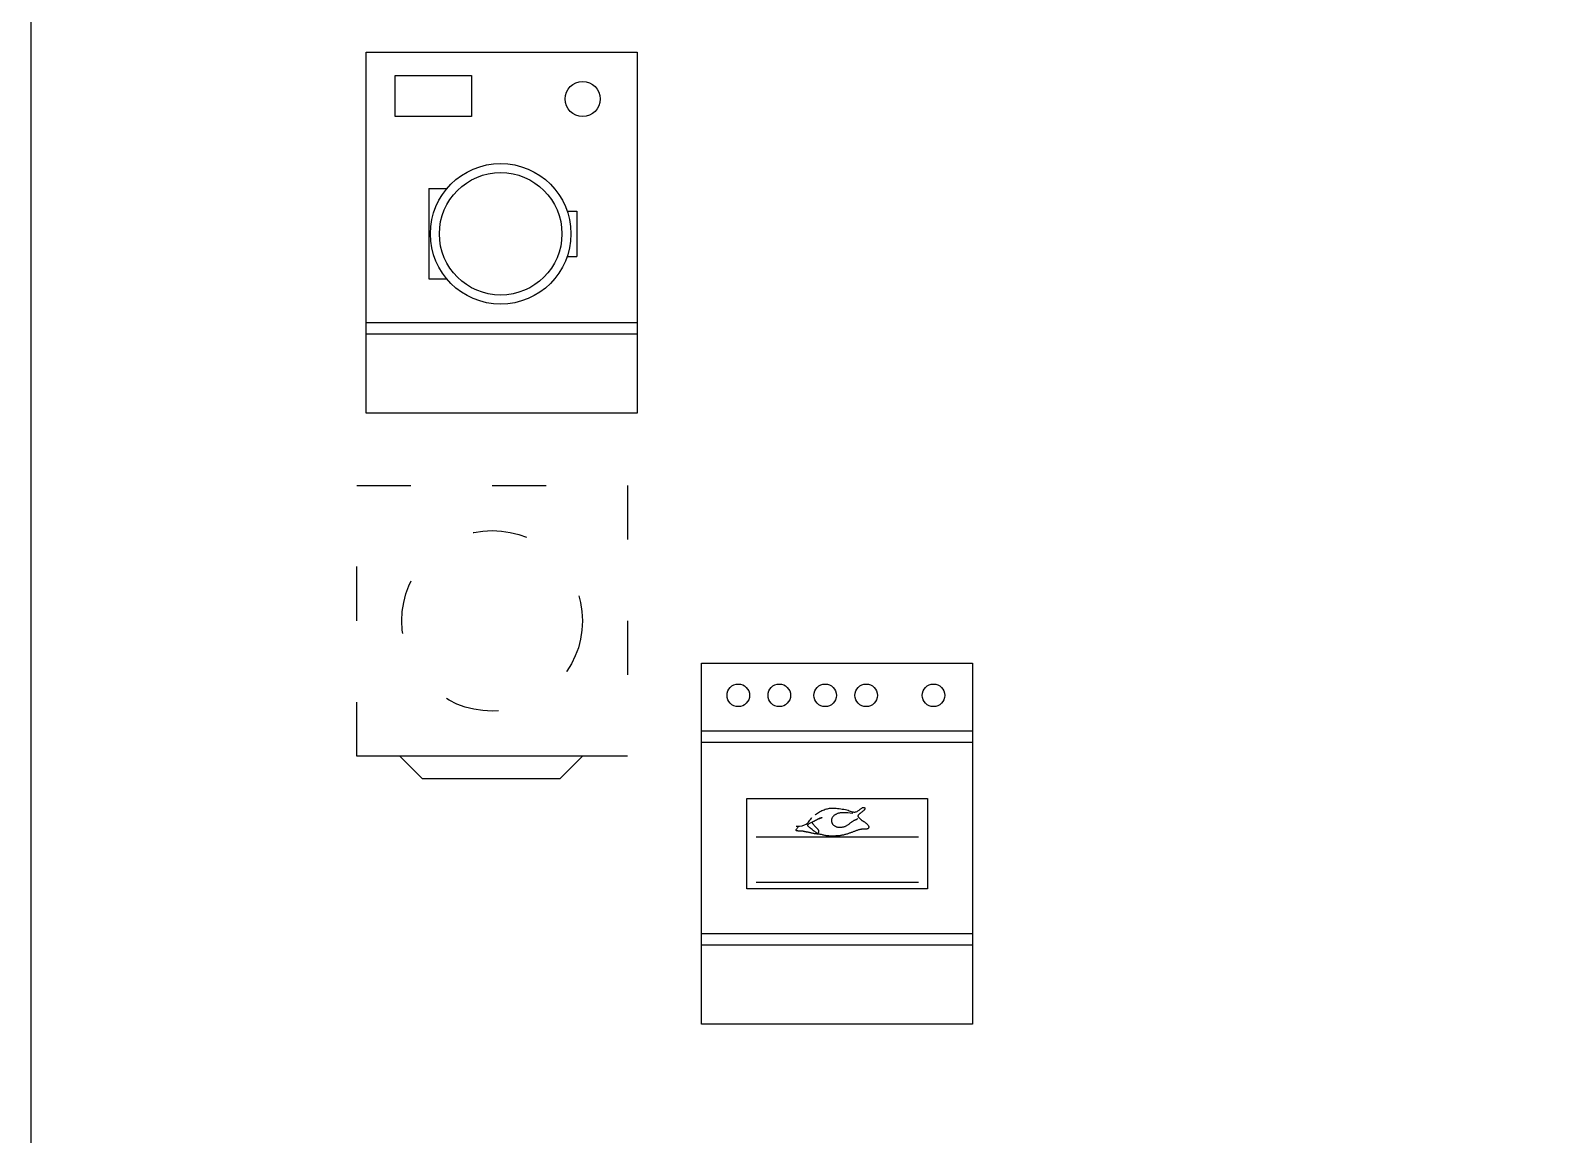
# Model space of a CAD drawing. Header units: millimetres. Extents: x 577 to 2337, y 236 to 943.
# Drawn here: x 764.177 to 767.576, y 705.688 to 708.133 of the extents above; entities that cross this region are included whole.
import ezdxf

# ---------------------------------------------------------------- set-up
doc = ezdxf.new("R2010")
doc.units = ezdxf.units.MM
doc.header["$LTSCALE"] = 0.01
doc.linetypes.add('ACAD_ISO03W100', pattern=[30, 12, -18])
doc.layers.add('06-Furn', color=4, linetype='Continuous')

# ---------------------------------------------------------------- blocks, each defined once
blk = doc.blocks.new('f24')
at = {"layer": '06-Furn', "color": 8, "linetype": 'Continuous'}
for p, q in [((816.5691, 711.8405), (817.1691, 711.8405)), ((816.5691, 711.0405), (816.5691, 711.8405)), ((817.1691, 711.8405), (817.1691, 711.0405)), ((816.5691, 711.6905), (817.1691, 711.6905)), ((816.5691, 711.6655), (817.1691, 711.6655)), ((816.6691, 711.5405), (817.0691, 711.5405)), ((816.6691, 711.3405), (816.6691, 711.5405)), ((817.0691, 711.5405), (817.0691, 711.3405)), ((816.8204, 711.5046), (816.8214, 711.5054)), ((816.8214, 711.5054), (816.8235, 711.5069)), ((816.8235, 711.5069), (816.8257, 711.5084)), ((816.8257, 711.5084), (816.8281, 711.5098)), ((816.8281, 711.5098), (816.8305, 711.5112)), ((816.8305, 711.5112), (816.833, 711.5125)), ((816.833, 711.5125), (816.8355, 711.5137)), ((816.8355, 711.5137), (816.838, 711.5148)), ((816.838, 711.5148), (816.8405, 711.5158)), ((816.8405, 711.5158), (816.843, 711.5167)), ((816.843, 711.5167), (816.8454, 711.5174)), ((816.8454, 711.5174), (816.8477, 711.518)), ((816.8477, 711.518), (816.8501, 711.5185)), ((816.8501, 711.5185), (816.8525, 711.5189)), ((816.8525, 711.5189), (816.8551, 711.5191)), ((816.8551, 711.5191), (816.8577, 711.5192)), ((816.8577, 711.5192), (816.8605, 711.5193)), ((816.8605, 711.5193), (816.8635, 711.5192)), ((816.8621, 711.5026), (816.8612, 711.5017)), ((816.8632, 711.5033), (816.8621, 711.5026)), ((816.8642, 711.5041), (816.8632, 711.5033)), ((816.8635, 711.5192), (816.8667, 711.519)), ((816.8653, 711.5048), (816.8642, 711.5041)), ((816.8664, 711.5054), (816.8653, 711.5048)), ((816.8675, 711.506), (816.8664, 711.5054)), ((816.8667, 711.519), (816.8701, 711.5187)), ((816.8686, 711.5066), (816.8675, 711.506)), ((816.8698, 711.5072), (816.8686, 711.5066)), ((816.8711, 711.5076), (816.8698, 711.5072)), ((816.8701, 711.5187), (816.8736, 711.5183)), ((816.8725, 711.5081), (816.8711, 711.5076)), ((816.8741, 711.5084), (816.8725, 711.5081)), ((816.8736, 711.5183), (816.8771, 711.5179)), ((816.8757, 711.5087), (816.8741, 711.5084)), ((816.8776, 711.509), (816.8757, 711.5087)), ((816.8771, 711.5179), (816.8807, 711.5173)), ((816.8797, 711.5091), (816.8776, 711.509)), ((816.8823, 711.5092), (816.8797, 711.5091)), ((816.8807, 711.5173), (816.8841, 711.5167)), ((816.8853, 711.5091), (816.8823, 711.5092)), ((816.8841, 711.5167), (816.8874, 711.516)), ((816.8888, 711.5089), (816.8853, 711.5091)), ((816.8874, 711.516), (816.8905, 711.5152)), ((816.8931, 711.5085), (816.8888, 711.5089)), ((816.8905, 711.5152), (816.8934, 711.5144)), ((816.8982, 711.508), (816.8931, 711.5085)), ((816.8934, 711.5144), (816.896, 711.5135)), ((816.896, 711.5135), (816.8984, 711.5127)), ((816.9042, 711.5073), (816.8982, 711.508)), ((816.8984, 711.5127), (816.9006, 711.5119)), ((816.9006, 711.5119), (816.9026, 711.5113)), ((816.9026, 711.5113), (816.9046, 711.5108)), ((816.9046, 711.5108), (816.9064, 711.5105)), ((816.9064, 711.5105), (816.9082, 711.5105)), ((816.9082, 711.5105), (816.9099, 711.5108)), ((816.9099, 711.5108), (816.9116, 711.5113)), ((816.9116, 711.5113), (816.9133, 711.5121)), ((816.9133, 711.5121), (816.9148, 711.513)), ((816.9148, 711.513), (816.9164, 711.514)), ((816.9153, 711.5026), (816.9152, 711.5022)), ((816.9155, 711.5029), (816.9153, 711.5026)), ((816.9157, 711.5033), (816.9155, 711.5029)), ((816.9161, 711.5037), (816.9157, 711.5033)), ((816.9164, 711.5042), (816.9161, 711.5037)), ((816.9164, 711.514), (816.9178, 711.515)), ((816.9169, 711.5047), (816.9164, 711.5042)), ((816.9174, 711.5052), (816.9169, 711.5047)), ((816.9179, 711.5058), (816.9174, 711.5052)), ((816.9178, 711.515), (816.9192, 711.516)), ((816.9186, 711.5064), (816.9179, 711.5058)), ((816.9193, 711.507), (816.9186, 711.5064)), ((816.9192, 711.516), (816.9204, 711.517)), ((816.9201, 711.5076), (816.9193, 711.507)), ((816.9209, 711.5083), (816.9201, 711.5076)), ((816.9204, 711.517), (816.9216, 711.5179)), ((816.9218, 711.5091), (816.9209, 711.5083)), ((816.9216, 711.5179), (816.9227, 711.5187)), ((816.9227, 711.5098), (816.9218, 711.5091)), ((816.9227, 711.5187), (816.9237, 711.5194)), ((816.9237, 711.5105), (816.9227, 711.5098)), ((816.9237, 711.5194), (816.9246, 711.52)), ((816.9246, 711.5113), (816.9237, 711.5105)), ((816.9246, 711.52), (816.9254, 711.5204)), ((816.9255, 711.512), (816.9246, 711.5113)), ((816.9254, 711.5204), (816.9262, 711.5207)), ((816.9264, 711.5127), (816.9255, 711.512)), ((816.9262, 711.5207), (816.9269, 711.5209)), ((816.9273, 711.5134), (816.9264, 711.5127)), ((816.9269, 711.5209), (816.9276, 711.521)), ((816.9281, 711.5141), (816.9273, 711.5134)), ((816.9276, 711.521), (816.9283, 711.5209)), ((816.9288, 711.5147), (816.9281, 711.5141)), ((816.9283, 711.5209), (816.9289, 711.5207)), ((816.9294, 711.5153), (816.9288, 711.5147)), ((816.9289, 711.5207), (816.9295, 711.5205)), ((816.9299, 711.5159), (816.9294, 711.5153)), ((816.9295, 711.5205), (816.9299, 711.5201)), ((816.9299, 711.5201), (816.9303, 711.5197)), ((816.9303, 711.5165), (816.9299, 711.5159)), ((816.9303, 711.5197), (816.9306, 711.5192)), ((816.9306, 711.517), (816.9303, 711.5165)), ((816.9306, 711.5192), (816.9308, 711.5186)), ((816.9308, 711.5176), (816.9306, 711.517)), ((816.9308, 711.5186), (816.9309, 711.5181)), ((816.9309, 711.5181), (816.9308, 711.5176)), ((816.7783, 711.4707), (816.7787, 711.4717)), ((816.7783, 711.47), (816.7783, 711.4707)), ((816.7786, 711.4695), (816.7783, 711.47)), ((816.7793, 711.4691), (816.7786, 711.4695)), ((816.7787, 711.4717), (816.7796, 711.4731)), ((816.7788, 711.4792), (816.7861, 711.4795)), ((816.7801, 711.4689), (816.7793, 711.4691)), ((816.7796, 711.4731), (816.781, 711.4748)), ((816.781, 711.4687), (816.7801, 711.4689)), ((816.781, 711.4748), (816.7831, 711.477)), ((816.782, 711.4686), (816.781, 711.4687)), ((816.7831, 711.4685), (816.782, 711.4686)), ((816.7842, 711.4684), (816.7831, 711.4685)), ((816.7861, 711.4795), (816.7921, 711.4804)), ((816.7921, 711.4804), (816.7967, 711.4819)), ((816.7967, 711.4819), (816.8004, 711.4837)), ((816.8004, 711.4837), (816.8033, 711.4858)), ((816.8033, 711.4858), (816.8056, 711.4881)), ((816.804, 711.4813), (816.8041, 711.4819)), ((816.8041, 711.4808), (816.804, 711.4813)), ((816.8041, 711.4819), (816.8043, 711.4824)), ((816.8043, 711.4802), (816.8041, 711.4808)), ((816.8043, 711.4824), (816.8047, 711.483)), ((816.8046, 711.4797), (816.8043, 711.4802)), ((816.805, 711.4792), (816.8046, 711.4797)), ((816.8047, 711.483), (816.8052, 711.4835)), ((816.8055, 711.4786), (816.805, 711.4792)), ((816.8052, 711.4835), (816.8058, 711.4841)), ((816.806, 711.4781), (816.8055, 711.4786)), ((816.8056, 711.4881), (816.8074, 711.4904)), ((816.8058, 711.4841), (816.8066, 711.4847)), ((816.8066, 711.4775), (816.806, 711.4781)), ((816.8066, 711.4847), (816.8076, 711.4854)), ((816.8073, 711.477), (816.8066, 711.4775)), ((816.808, 711.4765), (816.8073, 711.477)), ((816.8074, 711.4904), (816.8091, 711.4927)), ((816.8076, 711.4854), (816.8087, 711.486)), ((816.8087, 711.4759), (816.808, 711.4765)), ((816.8087, 711.486), (816.81, 711.4867)), ((816.8094, 711.4754), (816.8087, 711.4759)), ((816.8091, 711.4927), (816.8107, 711.4948)), ((816.8102, 711.4748), (816.8094, 711.4754)), ((816.81, 711.4867), (816.8114, 711.4874)), ((816.8109, 711.4743), (816.8102, 711.4748)), ((816.8107, 711.4948), (816.8123, 711.4969)), ((816.8116, 711.4737), (816.8109, 711.4743)), ((816.8114, 711.4874), (816.813, 711.4882)), ((816.8124, 711.4732), (816.8116, 711.4737)), ((816.8123, 711.4969), (816.8135, 711.4982)), ((816.813, 711.4727), (816.8124, 711.4732)), ((816.813, 711.4882), (816.8145, 711.4889)), ((816.8137, 711.4721), (816.813, 711.4727)), ((816.8137, 711.4879), (816.8136, 711.4877)), ((816.8136, 711.4877), (816.8136, 711.4875)), ((816.8136, 711.4875), (816.8136, 711.4873)), ((816.8136, 711.4873), (816.8138, 711.4871)), ((816.814, 711.488), (816.8137, 711.4879)), ((816.8143, 711.4716), (816.8137, 711.4721)), ((816.8138, 711.4871), (816.8139, 711.4868)), ((816.8139, 711.4868), (816.8141, 711.4864)), ((816.8143, 711.4883), (816.814, 711.488)), ((816.8141, 711.4864), (816.8144, 711.486)), ((816.8149, 711.4885), (816.8143, 711.4883)), ((816.815, 711.471), (816.8143, 711.4716)), ((816.8144, 711.486), (816.8147, 711.4855)), ((816.8145, 711.4889), (816.8161, 711.4896)), ((816.8147, 711.4855), (816.815, 711.4849)), ((816.8156, 711.4889), (816.8149, 711.4885)), ((816.815, 711.4849), (816.8155, 711.4843)), ((816.8156, 711.4705), (816.815, 711.471)), ((816.8155, 711.4843), (816.816, 711.4835)), ((816.8165, 711.4893), (816.8156, 711.4889)), ((816.8163, 711.4699), (816.8156, 711.4705)), ((816.816, 711.4835), (816.8166, 711.4828)), ((816.8161, 711.4896), (816.8177, 711.4904)), ((816.817, 711.4693), (816.8163, 711.4699)), ((816.8176, 711.4899), (816.8165, 711.4893)), ((816.8166, 711.4828), (816.8174, 711.4819)), ((816.8178, 711.4686), (816.817, 711.4693)), ((816.8174, 711.4819), (816.8182, 711.481)), ((816.8188, 711.4905), (816.8176, 711.4899)), ((816.8177, 711.4904), (816.8192, 711.4911)), ((816.8186, 711.468), (816.8178, 711.4686)), ((816.8182, 711.481), (816.819, 711.4801)), ((816.8201, 711.4911), (816.8188, 711.4905)), ((816.819, 711.4801), (816.8199, 711.4792)), ((816.8192, 711.4911), (816.8206, 711.4918)), ((816.8199, 711.4792), (816.8209, 711.4782)), ((816.8215, 711.4918), (816.8201, 711.4911)), ((816.8206, 711.4918), (816.8219, 711.4924)), ((816.8209, 711.4782), (816.8218, 711.4773)), ((816.823, 711.4925), (816.8215, 711.4918)), ((816.8218, 711.4773), (816.8227, 711.4764)), ((816.8219, 711.4924), (816.8231, 711.4931)), ((816.8227, 711.4764), (816.8235, 711.4756)), ((816.8245, 711.4933), (816.823, 711.4925)), ((816.8231, 711.4931), (816.8241, 711.4937)), ((816.8235, 711.4756), (816.8243, 711.4748)), ((816.8241, 711.4937), (816.8251, 711.4942)), ((816.8243, 711.4748), (816.825, 711.474)), ((816.826, 711.4939), (816.8245, 711.4933)), ((816.825, 711.474), (816.8256, 711.4734)), ((816.8251, 711.4942), (816.826, 711.4947)), ((816.8256, 711.4734), (816.8262, 711.4727)), ((816.826, 711.4947), (816.8269, 711.4952)), ((816.8275, 711.4946), (816.826, 711.4939)), ((816.8262, 711.4727), (816.8267, 711.4721)), ((816.8267, 711.4721), (816.8271, 711.4714)), ((816.8269, 711.4952), (816.8277, 711.4957)), ((816.8271, 711.4714), (816.8275, 711.4708)), ((816.8289, 711.4952), (816.8275, 711.4946)), ((816.8275, 711.4708), (816.8278, 711.4701)), ((816.8277, 711.4957), (816.8285, 711.4961)), ((816.8278, 711.4701), (816.8281, 711.4695)), ((816.8281, 711.4695), (816.8282, 711.4687)), ((816.8282, 711.4687), (816.8282, 711.468)), ((816.8285, 711.4961), (816.8293, 711.4965)), ((816.8302, 711.4958), (816.8289, 711.4952)), ((816.8293, 711.4965), (816.8301, 711.4969)), ((816.8301, 711.4969), (816.8309, 711.4972)), ((816.8315, 711.4963), (816.8302, 711.4958)), ((816.8309, 711.4972), (816.8317, 711.4975)), ((816.8326, 711.4968), (816.8315, 711.4963)), ((816.8317, 711.4975), (816.8324, 711.4977)), ((816.8324, 711.4977), (816.8331, 711.4979)), ((816.8336, 711.4972), (816.8326, 711.4968)), ((816.8331, 711.4979), (816.8337, 711.4981)), ((816.8344, 711.4976), (816.8336, 711.4972)), ((816.8337, 711.4981), (816.8343, 711.4983)), ((816.8343, 711.4983), (816.8348, 711.4984)), ((816.835, 711.4979), (816.8344, 711.4976)), ((816.8348, 711.4984), (816.8352, 711.4985)), ((816.8355, 711.4981), (816.835, 711.4979)), ((816.8352, 711.4985), (816.8355, 711.4985)), ((816.8355, 711.4985), (816.8357, 711.4985)), ((816.8357, 711.4983), (816.8355, 711.4981)), ((816.8357, 711.4985), (816.8358, 711.4984)), ((816.8358, 711.4984), (816.8357, 711.4983)), ((816.8569, 711.4933), (816.8568, 711.4921)), ((816.8568, 711.4921), (816.8568, 711.491)), ((816.8568, 711.491), (816.8569, 711.4899)), ((816.857, 711.4945), (816.8569, 711.4933)), ((816.8569, 711.4899), (816.857, 711.4889)), ((816.8573, 711.4956), (816.857, 711.4945)), ((816.857, 711.4889), (816.8572, 711.488)), ((816.8572, 711.488), (816.8574, 711.4872)), ((816.8576, 711.4968), (816.8573, 711.4956)), ((816.8574, 711.4872), (816.8576, 711.4864)), ((816.8581, 711.4979), (816.8576, 711.4968)), ((816.8576, 711.4864), (816.8579, 711.4857)), ((816.8579, 711.4857), (816.8583, 711.4851)), ((816.8587, 711.499), (816.8581, 711.4979)), ((816.8583, 711.4851), (816.8587, 711.4844)), ((816.8594, 711.4999), (816.8587, 711.499)), ((816.8587, 711.4844), (816.8593, 711.4838)), ((816.8593, 711.4838), (816.8599, 711.4831)), ((816.8602, 711.5009), (816.8594, 711.4999)), ((816.8599, 711.4831), (816.8606, 711.4824)), ((816.8612, 711.5017), (816.8602, 711.5009)), ((816.8606, 711.4824), (816.8614, 711.4817)), ((816.8614, 711.4817), (816.8623, 711.481)), ((816.8623, 711.481), (816.8632, 711.4803)), ((816.8632, 711.4803), (816.8642, 711.4797)), ((816.8642, 711.4797), (816.8652, 711.4791)), ((816.8652, 711.4791), (816.8661, 711.4785)), ((816.8661, 711.4785), (816.8671, 711.4781)), ((816.8671, 711.4781), (816.868, 711.4777)), ((816.868, 711.4777), (816.8689, 711.4775)), ((816.8689, 711.4775), (816.8698, 711.4773)), ((816.8698, 711.4773), (816.8707, 711.4771)), ((816.8707, 711.4771), (816.8716, 711.4771)), ((816.8716, 711.4771), (816.8725, 711.477)), ((816.8725, 711.477), (816.8734, 711.477)), ((816.8734, 711.477), (816.8743, 711.477)), ((816.8743, 711.477), (816.8753, 711.477)), ((816.8753, 711.477), (816.8763, 711.477)), ((816.8763, 711.477), (816.8773, 711.477)), ((816.8773, 711.477), (816.8784, 711.4771)), ((816.8784, 711.4771), (816.8795, 711.4772)), ((816.8795, 711.4772), (816.8806, 711.4773)), ((816.8806, 711.4773), (816.8818, 711.4775)), ((816.8818, 711.4775), (816.883, 711.4777)), ((816.883, 711.4777), (816.8842, 711.478)), ((816.8842, 711.478), (816.8854, 711.4784)), ((816.8854, 711.4784), (816.8867, 711.4788)), ((816.8867, 711.4788), (816.888, 711.4793)), ((816.888, 711.4793), (816.8893, 711.4799)), ((816.8893, 711.4799), (816.8906, 711.4806)), ((816.8906, 711.4806), (816.8918, 711.4813)), ((816.8918, 711.4813), (816.893, 711.482)), ((816.893, 711.482), (816.8942, 711.4829)), ((816.8942, 711.4829), (816.8954, 711.4838)), ((816.8954, 711.4838), (816.8966, 711.4847)), ((816.8966, 711.4847), (816.8977, 711.4856)), ((816.8977, 711.4856), (816.8988, 711.4866)), ((816.8988, 711.4866), (816.8999, 711.4875)), ((816.8999, 711.4875), (816.901, 711.4884)), ((816.901, 711.4884), (816.9021, 711.4893)), ((816.9021, 711.4893), (816.9031, 711.49)), ((816.9031, 711.49), (816.9042, 711.4907)), ((816.9042, 711.4907), (816.9052, 711.4914)), ((816.9052, 711.4914), (816.9063, 711.492)), ((816.9063, 711.492), (816.9072, 711.4925)), ((816.9072, 711.4925), (816.9082, 711.4929)), ((816.9082, 711.4929), (816.909, 711.4933)), ((816.9104, 711.4689), (816.9089, 711.4683)), ((816.909, 711.4933), (816.9098, 711.4936)), ((816.9098, 711.4936), (816.9105, 711.4938)), ((816.9119, 711.4694), (816.9104, 711.4689)), ((816.9105, 711.4938), (816.9111, 711.494)), ((816.9111, 711.494), (816.9118, 711.4942)), ((816.9118, 711.4942), (816.9123, 711.4945)), ((816.9135, 711.4699), (816.9119, 711.4694)), ((816.9123, 711.4945), (816.9129, 711.4948)), ((816.9129, 711.4948), (816.9136, 711.4952)), ((816.915, 711.4704), (816.9135, 711.4699)), ((816.9136, 711.4952), (816.9143, 711.4958)), ((816.9143, 711.4958), (816.915, 711.4965)), ((816.9165, 711.4709), (816.915, 711.4704)), ((816.9152, 711.5022), (816.9152, 711.5019)), ((816.9152, 711.5019), (816.9152, 711.5015)), ((816.9152, 711.5015), (816.9153, 711.5012)), ((816.9153, 711.5012), (816.9155, 711.5008)), ((816.9155, 711.5008), (816.9157, 711.5004)), ((816.9157, 711.5004), (816.916, 711.5)), ((816.916, 711.5), (816.9164, 711.4996)), ((816.9164, 711.4996), (816.9168, 711.4991)), ((816.918, 711.4713), (816.9165, 711.4709)), ((816.9168, 711.4991), (816.9173, 711.4986)), ((816.9173, 711.4986), (816.9178, 711.4981)), ((816.9178, 711.4981), (816.9183, 711.4975)), ((816.9194, 711.4716), (816.918, 711.4713)), ((816.9183, 711.4975), (816.9188, 711.497)), ((816.9188, 711.497), (816.9194, 711.4965)), ((816.9194, 711.4965), (816.9199, 711.4959)), ((816.9208, 711.4719), (816.9194, 711.4716)), ((816.9199, 711.4959), (816.9204, 711.4954)), ((816.9204, 711.4954), (816.921, 711.4949)), ((816.9221, 711.4722), (816.9208, 711.4719)), ((816.921, 711.4949), (816.9215, 711.4943)), ((816.9215, 711.4943), (816.9221, 711.4939)), ((816.9221, 711.4939), (816.9226, 711.4934)), ((816.9234, 711.4724), (816.9221, 711.4722)), ((816.9226, 711.4934), (816.9231, 711.4929)), ((816.9231, 711.4929), (816.9237, 711.4925)), ((816.9246, 711.4725), (816.9234, 711.4724)), ((816.9237, 711.4925), (816.9242, 711.4921)), ((816.9242, 711.4921), (816.9248, 711.4917)), ((816.9257, 711.4726), (816.9246, 711.4725)), ((816.9248, 711.4917), (816.9253, 711.4914)), ((816.9253, 711.4914), (816.9259, 711.491)), ((816.9268, 711.4726), (816.9257, 711.4726)), ((816.9259, 711.491), (816.9266, 711.4906)), ((816.9266, 711.4906), (816.9272, 711.4902)), ((816.9278, 711.4727), (816.9268, 711.4726)), ((816.9272, 711.4902), (816.9279, 711.4898)), ((816.9288, 711.4727), (816.9278, 711.4727)), ((816.9279, 711.4898), (816.9287, 711.4893)), ((816.9287, 711.4893), (816.9296, 711.4887)), ((816.9298, 711.4727), (816.9288, 711.4727)), ((816.9296, 711.4887), (816.9305, 711.488)), ((816.9307, 711.4727), (816.9298, 711.4727)), ((816.9305, 711.488), (816.9314, 711.4874)), ((816.9316, 711.4727), (816.9307, 711.4727)), ((816.9314, 711.4874), (816.9323, 711.4866)), ((816.9325, 711.4727), (816.9316, 711.4727)), ((816.9323, 711.4866), (816.9333, 711.4859)), ((816.9333, 711.4728), (816.9325, 711.4727)), ((816.9333, 711.4859), (816.9342, 711.4851)), ((816.9341, 711.4728), (816.9333, 711.4728)), ((816.9349, 711.473), (816.9341, 711.4728)), ((816.9342, 711.4851), (816.9351, 711.4843)), ((816.9356, 711.4732), (816.9349, 711.473)), ((816.9351, 711.4843), (816.9359, 711.4835)), ((816.9363, 711.4734), (816.9356, 711.4732)), ((816.9359, 711.4835), (816.9367, 711.4827)), ((816.9369, 711.4737), (816.9363, 711.4734)), ((816.9367, 711.4827), (816.9374, 711.4819)), ((816.9376, 711.4741), (816.9369, 711.4737)), ((816.9374, 711.4819), (816.938, 711.4811)), ((816.9381, 711.4745), (816.9376, 711.4741)), ((816.938, 711.4811), (816.9385, 711.4803)), ((816.9386, 711.475), (816.9381, 711.4745)), ((816.9385, 711.4803), (816.939, 711.4795)), ((816.939, 711.4755), (816.9386, 711.475)), ((816.939, 711.4795), (816.9393, 711.4788)), ((816.9393, 711.4761), (816.939, 711.4755)), ((816.9393, 711.4788), (816.9395, 711.478)), ((816.9395, 711.4767), (816.9393, 711.4761)), ((816.9395, 711.478), (816.9395, 711.4774)), ((816.9395, 711.4774), (816.9395, 711.4767)), ((816.6902, 711.4554), (817.0491, 711.4554)), ((816.7854, 711.4684), (816.7842, 711.4684)), ((816.7865, 711.4683), (816.7854, 711.4684)), ((816.7875, 711.4683), (816.7865, 711.4683)), ((816.7885, 711.4683), (816.7875, 711.4683)), ((816.7894, 711.4683), (816.7885, 711.4683)), ((816.7903, 711.4683), (816.7894, 711.4683)), ((816.791, 711.4683), (816.7903, 711.4683)), ((816.7917, 711.4683), (816.791, 711.4683)), ((816.7924, 711.4683), (816.7917, 711.4683)), ((816.793, 711.4682), (816.7924, 711.4683)), ((816.7936, 711.4681), (816.793, 711.4682)), ((816.7943, 711.468), (816.7936, 711.4681)), ((816.795, 711.4678), (816.7943, 711.468)), ((816.7957, 711.4677), (816.795, 711.4678)), ((816.7964, 711.4675), (816.7957, 711.4677)), ((816.7972, 711.4673), (816.7964, 711.4675)), ((816.7979, 711.4671), (816.7972, 711.4673)), ((816.7987, 711.4669), (816.7979, 711.4671)), ((816.7994, 711.4667), (816.7987, 711.4669)), ((816.8001, 711.4665), (816.7994, 711.4667)), ((816.8007, 711.4664), (816.8001, 711.4665)), ((816.8014, 711.4663), (816.8007, 711.4664)), ((816.8021, 711.4662), (816.8014, 711.4663)), ((816.8028, 711.4661), (816.8021, 711.4662)), ((816.8036, 711.466), (816.8028, 711.4661)), ((816.8044, 711.4659), (816.8036, 711.466)), ((816.8054, 711.4657), (816.8044, 711.4659)), ((816.8066, 711.4655), (816.8054, 711.4657)), ((816.8079, 711.4652), (816.8066, 711.4655)), ((816.8093, 711.4648), (816.8079, 711.4652)), ((816.8108, 711.4644), (816.8093, 711.4648)), ((816.8125, 711.464), (816.8108, 711.4644)), ((816.8141, 711.4636), (816.8125, 711.464)), ((816.8158, 711.4632), (816.8141, 711.4636)), ((816.8175, 711.4629), (816.8158, 711.4632)), ((816.8192, 711.4626), (816.8175, 711.4629)), ((816.8195, 711.4673), (816.8186, 711.468)), ((816.8208, 711.4623), (816.8192, 711.4626)), ((816.8205, 711.4666), (816.8195, 711.4673)), ((816.8215, 711.4658), (816.8205, 711.4666)), ((816.8223, 711.4621), (816.8208, 711.4623)), ((816.8226, 711.4651), (816.8215, 711.4658)), ((816.8238, 711.462), (816.8223, 711.4621)), ((816.8236, 711.4643), (816.8226, 711.4651)), ((816.8246, 711.4635), (816.8236, 711.4643)), ((816.8253, 711.4618), (816.8238, 711.462)), ((816.8255, 711.4627), (816.8246, 711.4635)), ((816.8268, 711.4617), (816.8253, 711.4618)), ((816.8264, 711.4618), (816.8255, 711.4627)), ((816.8271, 711.4648), (816.8264, 711.464)), ((816.8283, 711.4616), (816.8268, 711.4617)), ((816.8276, 711.4656), (816.8271, 711.4648)), ((816.828, 711.4664), (816.8276, 711.4656)), ((816.8282, 711.4672), (816.828, 711.4664)), ((816.8282, 711.468), (816.8282, 711.4672)), ((816.8298, 711.4614), (816.8283, 711.4616)), ((816.8314, 711.4611), (816.8298, 711.4614)), ((816.8331, 711.4608), (816.8314, 711.4611)), ((816.8348, 711.4605), (816.8331, 711.4608)), ((816.8365, 711.4601), (816.8348, 711.4605)), ((816.8382, 711.4597), (816.8365, 711.4601)), ((816.8399, 711.4593), (816.8382, 711.4597)), ((816.8416, 711.4589), (816.8399, 711.4593)), ((816.8432, 711.4585), (816.8416, 711.4589)), ((816.8448, 711.4582), (816.8432, 711.4585)), ((816.8462, 711.458), (816.8448, 711.4582)), ((816.8475, 711.4578), (816.8462, 711.458)), ((816.8488, 711.4577), (816.8475, 711.4578)), ((816.85, 711.4576), (816.8488, 711.4577)), ((816.8511, 711.4576), (816.85, 711.4576)), ((816.8522, 711.4575), (816.8511, 711.4576)), ((816.8532, 711.4575), (816.8522, 711.4575)), ((816.8541, 711.4575), (816.8532, 711.4575)), ((816.8551, 711.4575), (816.8541, 711.4575)), ((816.856, 711.4575), (816.8551, 711.4575)), ((816.8569, 711.4575), (816.856, 711.4575)), ((816.8578, 711.4575), (816.8569, 711.4575)), ((816.8587, 711.4575), (816.8578, 711.4575)), ((816.8596, 711.4575), (816.8587, 711.4575)), ((816.8606, 711.4575), (816.8596, 711.4575)), ((816.8617, 711.4575), (816.8606, 711.4575)), ((816.8628, 711.4575), (816.8617, 711.4575)), ((816.864, 711.4575), (816.8628, 711.4575)), ((816.8652, 711.4575), (816.864, 711.4575)), ((816.8665, 711.4576), (816.8652, 711.4575)), ((816.8679, 711.4576), (816.8665, 711.4576)), ((816.8692, 711.4577), (816.8679, 711.4576)), ((816.8707, 711.4578), (816.8692, 711.4577)), ((816.8721, 711.4579), (816.8707, 711.4578)), ((816.8736, 711.458), (816.8721, 711.4579)), ((816.8752, 711.4582), (816.8736, 711.458)), ((816.8767, 711.4584), (816.8752, 711.4582)), ((816.8783, 711.4587), (816.8767, 711.4584)), ((816.8799, 711.459), (816.8783, 711.4587)), ((816.8815, 711.4593), (816.8799, 711.459)), ((816.8831, 711.4597), (816.8815, 711.4593)), ((816.8848, 711.46), (816.8831, 711.4597)), ((816.8864, 711.4605), (816.8848, 711.46)), ((816.888, 711.4609), (816.8864, 711.4605)), ((816.8896, 711.4614), (816.888, 711.4609)), ((816.8912, 711.4619), (816.8896, 711.4614)), ((816.8928, 711.4624), (816.8912, 711.4619)), ((816.8943, 711.4629), (816.8928, 711.4624)), ((816.8959, 711.4635), (816.8943, 711.4629)), ((816.8974, 711.464), (816.8959, 711.4635)), ((816.8988, 711.4646), (816.8974, 711.464)), ((816.9003, 711.4651), (816.8988, 711.4646)), ((816.9017, 711.4656), (816.9003, 711.4651)), ((816.9031, 711.4662), (816.9017, 711.4656)), ((816.9046, 711.4667), (816.9031, 711.4662)), ((816.906, 711.4673), (816.9046, 711.4667)), ((816.9074, 711.4678), (816.906, 711.4673)), ((816.9089, 711.4683), (816.9074, 711.4678)), ((817.0691, 711.3405), (816.6691, 711.3405)), ((816.6902, 711.3554), (817.0491, 711.3554)), ((817.1691, 711.2405), (816.5691, 711.2405)), ((817.1691, 711.2155), (816.5691, 711.2155)), ((817.1691, 711.0405), (816.5691, 711.0405))]:
    blk.add_line(p, q, dxfattribs=at)
for centre in [(816.6503, 711.7691), (816.7411, 711.7691), (816.8427, 711.7691), (816.9335, 711.7691), (817.0827, 711.7691)]:
    blk.add_circle(centre, 0.025, dxfattribs=at)
blk = doc.blocks.new('f21')
at = {"layer": '06-Furn', "color": 32, "linetype": 'ACAD_ISO03W100'}
for p, q in [((817.8596, 708.5438), (817.8596, 709.1438)), ((817.8596, 708.5438), (817.8596, 709.1438)), ((817.8596, 709.1438), (818.4596, 709.1438)), ((817.8596, 709.1438), (818.4596, 709.1438)), ((818.4596, 709.1438), (818.4596, 708.5438)), ((818.4596, 709.1438), (818.4596, 708.5438))]:
    blk.add_line(p, q, dxfattribs=at)
at = {"layer": '06-Furn', "color": 32}
for p, q in [((818.4596, 708.5438), (817.8596, 708.5438)), ((818.4596, 708.5438), (817.8596, 708.5438)), ((818.005, 708.4938), (817.955, 708.5438)), ((818.005, 708.4938), (817.955, 708.5438)), ((818.3596, 708.5438), (818.3096, 708.4938)), ((818.3596, 708.5438), (818.3096, 708.4938)), ((818.3096, 708.4938), (818.005, 708.4938)), ((818.3096, 708.4938), (818.005, 708.4938))]:
    blk.add_line(p, q, dxfattribs=at)
at = {"layer": '06-Furn', "color": 32, "linetype": 'ACAD_ISO03W100'}
blk.add_circle((818.1596, 708.8438), 0.2, dxfattribs=at)
blk.add_circle((818.1596, 708.8438), 0.2, dxfattribs=at)
blk = doc.blocks.new('f23')
at = {"layer": '06-Furn', "color": 8, "linetype": 'Continuous'}
for p, q in [((817.6676, 710.9426), (817.6676, 711.7426)), ((817.6676, 711.7426), (818.2676, 711.7426)), ((818.2676, 711.7426), (818.2676, 710.9426)), ((817.732, 711.5996), (817.732, 711.6905)), ((817.732, 711.6905), (817.9006, 711.6905)), ((817.9006, 711.6905), (817.9006, 711.5996)), ((817.9006, 711.5996), (817.732, 711.5996)), ((817.8064, 711.44), (817.8462, 711.44)), ((817.8064, 711.44), (817.8064, 711.24)), ((818.1129, 711.39), (818.1345, 711.39)), ((818.1345, 711.39), (818.1345, 711.29)), ((818.113, 711.29), (818.1345, 711.29)), ((817.8064, 711.24), (817.8461, 711.24)), ((818.2676, 711.1426), (817.6676, 711.1426)), ((818.2676, 711.1176), (817.6676, 711.1176)), ((818.2676, 710.9426), (817.6676, 710.9426))]:
    blk.add_line(p, q, dxfattribs=at)
for centre, radius in [((818.1471, 711.6386), 0.0389), ((817.9655, 711.3399), 0.1557), ((817.9655, 711.3399), 0.1357)]:
    blk.add_circle(centre, radius, dxfattribs=at)

msp = doc.modelspace()

# ---------------------------------------------------------------- linework, layer by layer
at = {"layer": '06-Furn', "color": 5}
msp.add_lwpolyline([(764.1767, 711.677), (764.1767, 698.677), (771.6767, 698.677), (771.6767, 711.677)], close=True, dxfattribs=at)

# ---------------------------------------------------------------- block references
for name, p in [('f23', (-52.7478, -3.6566)), ('f21', (-52.9608, -2.0178)), ('f24', (-50.9062, -5.1082))]:
    msp.add_blockref(name, p, dxfattribs=at)

doc.saveas('drawing.dxf')
